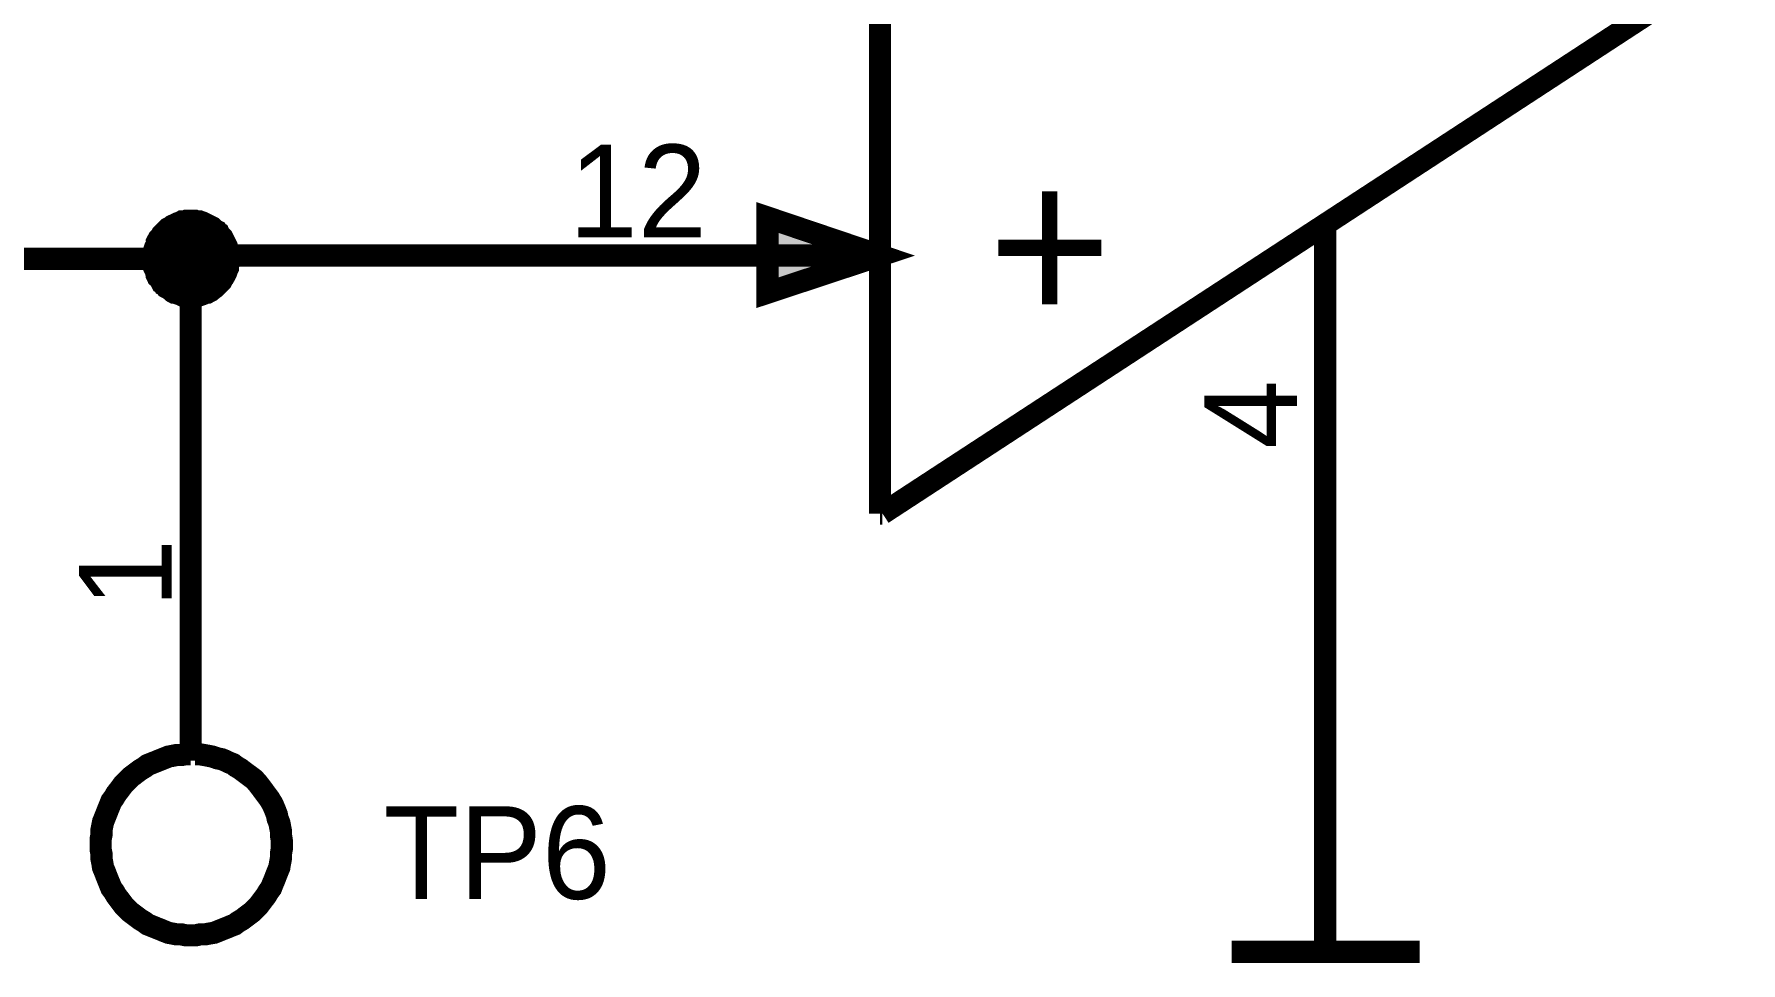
# Model space of a CAD drawing. Header units: millimetres. Extents: x 0 to 800, y 0 to 567.
# Drawn here: x 213.53 to 236.63, y 409.3 to 421.88 of the extents above; entities that cross this region are included whole.
import ezdxf

# ---------------------------------------------------------------- set-up
doc = ezdxf.new("R2010")
doc.units = ezdxf.units.MM
doc.layers.add('Sheet', color=255, linetype='Continuous')

msp = doc.modelspace()

# ---------------------------------------------------------------- linework, layer by layer
at = {"layer": 'Sheet'}
for points, const_width in [([(224.978, 430.381), (224.978, 415.385)], 0.3), ([(225.011, 415.385), (236.48, 422.878)], 0.3), ([(215.144, 418.835), (215.144, 418.857), (215.144, 418.891), (215.156, 418.913), (215.156, 418.935), (215.156, 418.958), (215.167, 418.991), (215.178, 419.014), (215.189, 419.036), (215.189, 419.059), (215.2, 419.081), (215.212, 419.103), (215.234, 419.126), (215.245, 419.137), (215.256, 419.159), (215.279, 419.182), (215.29, 419.193), (215.312, 419.215), (215.324, 419.227), (215.346, 419.249), (215.368, 419.26), (215.391, 419.271), (215.402, 419.283), (215.424, 419.294), (215.447, 419.305), (215.469, 419.316), (215.503, 419.327), (215.525, 419.339), (215.548, 419.339), (215.57, 419.339), (215.592, 419.35), (215.626, 419.35), (215.648, 419.35)], 0.3), ([(215.144, 418.835), (215.144, 418.857), (215.144, 418.891), (215.156, 418.913), (215.156, 418.935), (215.156, 418.958), (215.167, 418.991), (215.178, 419.014), (215.189, 419.036), (215.189, 419.059), (215.2, 419.081), (215.212, 419.103), (215.234, 419.126), (215.245, 419.137), (215.256, 419.159), (215.279, 419.182), (215.29, 419.193), (215.312, 419.215), (215.324, 419.227), (215.346, 419.249), (215.368, 419.26), (215.391, 419.271), (215.402, 419.283), (215.424, 419.294), (215.447, 419.305), (215.469, 419.316), (215.503, 419.327), (215.525, 419.339), (215.548, 419.339), (215.57, 419.339), (215.592, 419.35), (215.626, 419.35), (215.648, 419.35)], 0.3), ([(215.144, 418.835), (215.144, 418.857), (215.144, 418.891), (215.156, 418.913), (215.156, 418.935), (215.156, 418.958), (215.167, 418.991), (215.178, 419.014), (215.189, 419.036), (215.189, 419.059), (215.2, 419.081), (215.212, 419.103), (215.234, 419.126), (215.245, 419.137), (215.256, 419.159), (215.279, 419.182), (215.29, 419.193), (215.312, 419.215), (215.324, 419.227), (215.346, 419.249), (215.368, 419.26), (215.391, 419.271), (215.402, 419.283), (215.424, 419.294), (215.447, 419.305), (215.469, 419.316), (215.503, 419.327), (215.525, 419.339), (215.548, 419.339), (215.57, 419.339), (215.592, 419.35), (215.626, 419.35), (215.648, 419.35)], 0.3), ([(215.144, 418.835), (215.144, 418.857), (215.144, 418.891), (215.156, 418.913), (215.156, 418.935), (215.156, 418.958), (215.167, 418.991), (215.178, 419.014), (215.189, 419.036), (215.189, 419.059), (215.2, 419.081), (215.212, 419.103), (215.234, 419.126), (215.245, 419.137), (215.256, 419.159), (215.279, 419.182), (215.29, 419.193), (215.312, 419.215), (215.324, 419.227), (215.346, 419.249), (215.368, 419.26), (215.391, 419.271), (215.402, 419.283), (215.424, 419.294), (215.447, 419.305), (215.469, 419.316), (215.503, 419.327), (215.525, 419.339), (215.548, 419.339), (215.57, 419.339), (215.592, 419.35), (215.626, 419.35), (215.648, 419.35)], 0.3), ([(215.144, 418.835), (215.144, 418.857), (215.144, 418.891), (215.156, 418.913), (215.156, 418.935), (215.156, 418.958), (215.167, 418.991), (215.178, 419.014), (215.189, 419.036), (215.189, 419.059), (215.2, 419.081), (215.212, 419.103), (215.234, 419.126), (215.245, 419.137), (215.256, 419.159), (215.279, 419.182), (215.29, 419.193), (215.312, 419.215), (215.324, 419.227), (215.346, 419.249), (215.368, 419.26), (215.391, 419.271), (215.402, 419.283), (215.424, 419.294), (215.447, 419.305), (215.469, 419.316), (215.503, 419.327), (215.525, 419.339), (215.548, 419.339), (215.57, 419.339), (215.592, 419.35), (215.626, 419.35), (215.648, 419.35)], 0.0991), ([(215.144, 418.835), (215.144, 418.857), (215.144, 418.891), (215.156, 418.913), (215.156, 418.935), (215.156, 418.958), (215.167, 418.991), (215.178, 419.014), (215.189, 419.036), (215.189, 419.059), (215.2, 419.081), (215.212, 419.103), (215.234, 419.126), (215.245, 419.137), (215.256, 419.159), (215.279, 419.182), (215.29, 419.193), (215.312, 419.215), (215.324, 419.227), (215.346, 419.249), (215.368, 419.26), (215.391, 419.271), (215.402, 419.283), (215.424, 419.294), (215.447, 419.305), (215.469, 419.316), (215.503, 419.327), (215.525, 419.339), (215.548, 419.339), (215.57, 419.339), (215.592, 419.35), (215.626, 419.35), (215.648, 419.35)], 0.0991), ([(215.144, 418.835), (215.144, 418.857), (215.144, 418.891), (215.156, 418.913), (215.156, 418.935), (215.156, 418.958), (215.167, 418.991), (215.178, 419.014), (215.189, 419.036), (215.189, 419.059), (215.2, 419.081), (215.212, 419.103), (215.234, 419.126), (215.245, 419.137), (215.256, 419.159), (215.279, 419.182), (215.29, 419.193), (215.312, 419.215), (215.324, 419.227), (215.346, 419.249), (215.368, 419.26), (215.391, 419.271), (215.402, 419.283), (215.424, 419.294), (215.447, 419.305), (215.469, 419.316), (215.503, 419.327), (215.525, 419.339), (215.548, 419.339), (215.57, 419.339), (215.592, 419.35), (215.626, 419.35), (215.648, 419.35)], 0.0991), ([(215.144, 418.835), (215.144, 418.857), (215.144, 418.891), (215.156, 418.913), (215.156, 418.935), (215.156, 418.958), (215.167, 418.991), (215.178, 419.014), (215.189, 419.036), (215.189, 419.059), (215.2, 419.081), (215.212, 419.103), (215.234, 419.126), (215.245, 419.137), (215.256, 419.159), (215.279, 419.182), (215.29, 419.193), (215.312, 419.215), (215.324, 419.227), (215.346, 419.249), (215.368, 419.26), (215.391, 419.271), (215.402, 419.283), (215.424, 419.294), (215.447, 419.305), (215.469, 419.316), (215.503, 419.327), (215.525, 419.339), (215.548, 419.339), (215.57, 419.339), (215.592, 419.35), (215.626, 419.35), (215.648, 419.35)], 0.0991), ([(215.648, 419.35), (215.648, 419.35)], 0.3), ([(215.648, 419.35), (215.671, 419.35), (215.704, 419.35), (215.727, 419.339), (215.749, 419.339), (215.772, 419.339), (215.805, 419.327), (215.828, 419.316), (215.85, 419.305), (215.872, 419.294), (215.895, 419.283), (215.917, 419.271), (215.94, 419.26), (215.951, 419.249), (215.973, 419.227), (215.996, 419.215), (216.007, 419.193), (216.029, 419.182), (216.04, 419.159), (216.063, 419.137), (216.074, 419.126), (216.085, 419.103), (216.096, 419.081), (216.108, 419.059), (216.119, 419.036), (216.13, 419.014), (216.141, 418.991), (216.152, 418.958), (216.152, 418.935), (216.152, 418.913), (216.164, 418.891), (216.164, 418.857), (216.164, 418.835)], 0.3), ([(215.648, 419.35), (215.648, 419.35)], 0.3), ([(215.648, 419.35), (215.671, 419.35), (215.704, 419.35), (215.727, 419.339), (215.749, 419.339), (215.772, 419.339), (215.805, 419.327), (215.828, 419.316), (215.85, 419.305), (215.872, 419.294), (215.895, 419.283), (215.917, 419.271), (215.94, 419.26), (215.951, 419.249), (215.973, 419.227), (215.996, 419.215), (216.007, 419.193), (216.029, 419.182), (216.04, 419.159), (216.063, 419.137), (216.074, 419.126), (216.085, 419.103), (216.096, 419.081), (216.108, 419.059), (216.119, 419.036), (216.13, 419.014), (216.141, 418.991), (216.152, 418.958), (216.152, 418.935), (216.152, 418.913), (216.164, 418.891), (216.164, 418.857), (216.164, 418.835)], 0.3), ([(215.648, 419.35), (215.648, 419.35)], 0.3), ([(215.648, 419.35), (215.671, 419.35), (215.704, 419.35), (215.727, 419.339), (215.749, 419.339), (215.772, 419.339), (215.805, 419.327), (215.828, 419.316), (215.85, 419.305), (215.872, 419.294), (215.895, 419.283), (215.917, 419.271), (215.94, 419.26), (215.951, 419.249), (215.973, 419.227), (215.996, 419.215), (216.007, 419.193), (216.029, 419.182), (216.04, 419.159), (216.063, 419.137), (216.074, 419.126), (216.085, 419.103), (216.096, 419.081), (216.108, 419.059), (216.119, 419.036), (216.13, 419.014), (216.141, 418.991), (216.152, 418.958), (216.152, 418.935), (216.152, 418.913), (216.164, 418.891), (216.164, 418.857), (216.164, 418.835)], 0.3), ([(215.648, 419.35), (215.648, 419.35)], 0.3), ([(215.648, 419.35), (215.671, 419.35), (215.704, 419.35), (215.727, 419.339), (215.749, 419.339), (215.772, 419.339), (215.805, 419.327), (215.828, 419.316), (215.85, 419.305), (215.872, 419.294), (215.895, 419.283), (215.917, 419.271), (215.94, 419.26), (215.951, 419.249), (215.973, 419.227), (215.996, 419.215), (216.007, 419.193), (216.029, 419.182), (216.04, 419.159), (216.063, 419.137), (216.074, 419.126), (216.085, 419.103), (216.096, 419.081), (216.108, 419.059), (216.119, 419.036), (216.13, 419.014), (216.141, 418.991), (216.152, 418.958), (216.152, 418.935), (216.152, 418.913), (216.164, 418.891), (216.164, 418.857), (216.164, 418.835)], 0.3), ([(215.648, 419.35), (215.648, 419.35)], 0.0991), ([(215.648, 419.35), (215.671, 419.35), (215.704, 419.35), (215.727, 419.339), (215.749, 419.339), (215.772, 419.339), (215.805, 419.327), (215.828, 419.316), (215.85, 419.305), (215.872, 419.294), (215.895, 419.283), (215.917, 419.271), (215.94, 419.26), (215.951, 419.249), (215.973, 419.227), (215.996, 419.215), (216.007, 419.193), (216.029, 419.182), (216.04, 419.159), (216.063, 419.137), (216.074, 419.126), (216.085, 419.103), (216.096, 419.081), (216.108, 419.059), (216.119, 419.036), (216.13, 419.014), (216.141, 418.991), (216.152, 418.958), (216.152, 418.935), (216.152, 418.913), (216.164, 418.891), (216.164, 418.857), (216.164, 418.835)], 0.0991), ([(215.648, 419.35), (215.648, 419.35)], 0.0991), ([(215.648, 419.35), (215.671, 419.35), (215.704, 419.35), (215.727, 419.339), (215.749, 419.339), (215.772, 419.339), (215.805, 419.327), (215.828, 419.316), (215.85, 419.305), (215.872, 419.294), (215.895, 419.283), (215.917, 419.271), (215.94, 419.26), (215.951, 419.249), (215.973, 419.227), (215.996, 419.215), (216.007, 419.193), (216.029, 419.182), (216.04, 419.159), (216.063, 419.137), (216.074, 419.126), (216.085, 419.103), (216.096, 419.081), (216.108, 419.059), (216.119, 419.036), (216.13, 419.014), (216.141, 418.991), (216.152, 418.958), (216.152, 418.935), (216.152, 418.913), (216.164, 418.891), (216.164, 418.857), (216.164, 418.835)], 0.0991), ([(215.648, 419.35), (215.648, 419.35)], 0.0991), ([(215.648, 419.35), (215.671, 419.35), (215.704, 419.35), (215.727, 419.339), (215.749, 419.339), (215.772, 419.339), (215.805, 419.327), (215.828, 419.316), (215.85, 419.305), (215.872, 419.294), (215.895, 419.283), (215.917, 419.271), (215.94, 419.26), (215.951, 419.249), (215.973, 419.227), (215.996, 419.215), (216.007, 419.193), (216.029, 419.182), (216.04, 419.159), (216.063, 419.137), (216.074, 419.126), (216.085, 419.103), (216.096, 419.081), (216.108, 419.059), (216.119, 419.036), (216.13, 419.014), (216.141, 418.991), (216.152, 418.958), (216.152, 418.935), (216.152, 418.913), (216.164, 418.891), (216.164, 418.857), (216.164, 418.835)], 0.0991), ([(215.648, 419.35), (215.648, 419.35)], 0.0991), ([(215.648, 419.35), (215.671, 419.35), (215.704, 419.35), (215.727, 419.339), (215.749, 419.339), (215.772, 419.339), (215.805, 419.327), (215.828, 419.316), (215.85, 419.305), (215.872, 419.294), (215.895, 419.283), (215.917, 419.271), (215.94, 419.26), (215.951, 419.249), (215.973, 419.227), (215.996, 419.215), (216.007, 419.193), (216.029, 419.182), (216.04, 419.159), (216.063, 419.137), (216.074, 419.126), (216.085, 419.103), (216.096, 419.081), (216.108, 419.059), (216.119, 419.036), (216.13, 419.014), (216.141, 418.991), (216.152, 418.958), (216.152, 418.935), (216.152, 418.913), (216.164, 418.891), (216.164, 418.857), (216.164, 418.835)], 0.0991), ([(231.003, 419.294), (231.003, 414.803)], 0.3), ([(206.207, 418.835), (215.648, 418.835), (215.648, 418.879), (220.475, 418.879)], 0.3), ([(215.648, 418.331), (215.626, 418.331), (215.592, 418.331), (215.57, 418.342), (215.548, 418.342), (215.525, 418.342), (215.503, 418.353), (215.469, 418.364), (215.447, 418.375), (215.424, 418.375), (215.402, 418.387), (215.391, 418.398), (215.368, 418.42), (215.346, 418.431), (215.324, 418.443), (215.312, 418.465), (215.29, 418.476), (215.279, 418.499), (215.256, 418.51), (215.245, 418.532), (215.234, 418.555), (215.212, 418.577), (215.2, 418.588), (215.189, 418.611), (215.189, 418.633), (215.178, 418.655), (215.167, 418.689), (215.156, 418.711), (215.156, 418.734), (215.156, 418.756), (215.144, 418.779), (215.144, 418.812), (215.144, 418.835)], 0.3), ([(215.144, 418.835), (215.144, 418.835)], 0.3), ([(215.648, 418.331), (215.626, 418.331), (215.592, 418.331), (215.57, 418.342), (215.548, 418.342), (215.525, 418.342), (215.503, 418.353), (215.469, 418.364), (215.447, 418.375), (215.424, 418.375), (215.402, 418.387), (215.391, 418.398), (215.368, 418.42), (215.346, 418.431), (215.324, 418.443), (215.312, 418.465), (215.29, 418.476), (215.279, 418.499), (215.256, 418.51), (215.245, 418.532), (215.234, 418.555), (215.212, 418.577), (215.2, 418.588), (215.189, 418.611), (215.189, 418.633), (215.178, 418.655), (215.167, 418.689), (215.156, 418.711), (215.156, 418.734), (215.156, 418.756), (215.144, 418.779), (215.144, 418.812), (215.144, 418.835)], 0.3), ([(215.144, 418.835), (215.144, 418.835)], 0.3), ([(215.648, 418.331), (215.626, 418.331), (215.592, 418.331), (215.57, 418.342), (215.548, 418.342), (215.525, 418.342), (215.503, 418.353), (215.469, 418.364), (215.447, 418.375), (215.424, 418.375), (215.402, 418.387), (215.391, 418.398), (215.368, 418.42), (215.346, 418.431), (215.324, 418.443), (215.312, 418.465), (215.29, 418.476), (215.279, 418.499), (215.256, 418.51), (215.245, 418.532), (215.234, 418.555), (215.212, 418.577), (215.2, 418.588), (215.189, 418.611), (215.189, 418.633), (215.178, 418.655), (215.167, 418.689), (215.156, 418.711), (215.156, 418.734), (215.156, 418.756), (215.144, 418.779), (215.144, 418.812), (215.144, 418.835)], 0.3), ([(215.144, 418.835), (215.144, 418.835)], 0.3), ([(215.648, 418.331), (215.626, 418.331), (215.592, 418.331), (215.57, 418.342), (215.548, 418.342), (215.525, 418.342), (215.503, 418.353), (215.469, 418.364), (215.447, 418.375), (215.424, 418.375), (215.402, 418.387), (215.391, 418.398), (215.368, 418.42), (215.346, 418.431), (215.324, 418.443), (215.312, 418.465), (215.29, 418.476), (215.279, 418.499), (215.256, 418.51), (215.245, 418.532), (215.234, 418.555), (215.212, 418.577), (215.2, 418.588), (215.189, 418.611), (215.189, 418.633), (215.178, 418.655), (215.167, 418.689), (215.156, 418.711), (215.156, 418.734), (215.156, 418.756), (215.144, 418.779), (215.144, 418.812), (215.144, 418.835)], 0.3), ([(215.144, 418.835), (215.144, 418.835)], 0.3), ([(215.648, 418.331), (215.626, 418.331), (215.592, 418.331), (215.57, 418.342), (215.548, 418.342), (215.525, 418.342), (215.503, 418.353), (215.469, 418.364), (215.447, 418.375), (215.424, 418.375), (215.402, 418.387), (215.391, 418.398), (215.368, 418.42), (215.346, 418.431), (215.324, 418.443), (215.312, 418.465), (215.29, 418.476), (215.279, 418.499), (215.256, 418.51), (215.245, 418.532), (215.234, 418.555), (215.212, 418.577), (215.2, 418.588), (215.189, 418.611), (215.189, 418.633), (215.178, 418.655), (215.167, 418.689), (215.156, 418.711), (215.156, 418.734), (215.156, 418.756), (215.144, 418.779), (215.144, 418.812), (215.144, 418.835)], 0.0991), ([(215.144, 418.835), (215.144, 418.835)], 0.0991), ([(215.648, 418.331), (215.626, 418.331), (215.592, 418.331), (215.57, 418.342), (215.548, 418.342), (215.525, 418.342), (215.503, 418.353), (215.469, 418.364), (215.447, 418.375), (215.424, 418.375), (215.402, 418.387), (215.391, 418.398), (215.368, 418.42), (215.346, 418.431), (215.324, 418.443), (215.312, 418.465), (215.29, 418.476), (215.279, 418.499), (215.256, 418.51), (215.245, 418.532), (215.234, 418.555), (215.212, 418.577), (215.2, 418.588), (215.189, 418.611), (215.189, 418.633), (215.178, 418.655), (215.167, 418.689), (215.156, 418.711), (215.156, 418.734), (215.156, 418.756), (215.144, 418.779), (215.144, 418.812), (215.144, 418.835)], 0.0991), ([(215.144, 418.835), (215.144, 418.835)], 0.0991), ([(215.648, 418.331), (215.626, 418.331), (215.592, 418.331), (215.57, 418.342), (215.548, 418.342), (215.525, 418.342), (215.503, 418.353), (215.469, 418.364), (215.447, 418.375), (215.424, 418.375), (215.402, 418.387), (215.391, 418.398), (215.368, 418.42), (215.346, 418.431), (215.324, 418.443), (215.312, 418.465), (215.29, 418.476), (215.279, 418.499), (215.256, 418.51), (215.245, 418.532), (215.234, 418.555), (215.212, 418.577), (215.2, 418.588), (215.189, 418.611), (215.189, 418.633), (215.178, 418.655), (215.167, 418.689), (215.156, 418.711), (215.156, 418.734), (215.156, 418.756), (215.144, 418.779), (215.144, 418.812), (215.144, 418.835)], 0.0991), ([(215.144, 418.835), (215.144, 418.835)], 0.0991), ([(215.648, 418.331), (215.626, 418.331), (215.592, 418.331), (215.57, 418.342), (215.548, 418.342), (215.525, 418.342), (215.503, 418.353), (215.469, 418.364), (215.447, 418.375), (215.424, 418.375), (215.402, 418.387), (215.391, 418.398), (215.368, 418.42), (215.346, 418.431), (215.324, 418.443), (215.312, 418.465), (215.29, 418.476), (215.279, 418.499), (215.256, 418.51), (215.245, 418.532), (215.234, 418.555), (215.212, 418.577), (215.2, 418.588), (215.189, 418.611), (215.189, 418.633), (215.178, 418.655), (215.167, 418.689), (215.156, 418.711), (215.156, 418.734), (215.156, 418.756), (215.144, 418.779), (215.144, 418.812), (215.144, 418.835)], 0.0991), ([(215.144, 418.835), (215.144, 418.835)], 0.0991), ([(216.164, 418.835), (216.164, 418.812), (216.164, 418.779), (216.152, 418.756), (216.152, 418.734), (216.152, 418.711), (216.141, 418.689), (216.13, 418.655), (216.119, 418.633), (216.108, 418.611), (216.096, 418.588), (216.085, 418.577), (216.074, 418.555), (216.063, 418.532), (216.04, 418.51), (216.029, 418.499), (216.007, 418.476), (215.996, 418.465), (215.973, 418.443), (215.951, 418.431), (215.94, 418.42), (215.917, 418.398), (215.895, 418.387), (215.872, 418.375), (215.85, 418.375), (215.828, 418.364), (215.805, 418.353), (215.772, 418.342), (215.749, 418.342), (215.727, 418.342), (215.704, 418.331), (215.671, 418.331), (215.648, 418.331)], 0.3), ([(215.648, 415.531), (215.648, 418.835)], 0.3), ([(216.164, 418.835), (216.164, 418.812), (216.164, 418.779), (216.152, 418.756), (216.152, 418.734), (216.152, 418.711), (216.141, 418.689), (216.13, 418.655), (216.119, 418.633), (216.108, 418.611), (216.096, 418.588), (216.085, 418.577), (216.074, 418.555), (216.063, 418.532), (216.04, 418.51), (216.029, 418.499), (216.007, 418.476), (215.996, 418.465), (215.973, 418.443), (215.951, 418.431), (215.94, 418.42), (215.917, 418.398), (215.895, 418.387), (215.872, 418.375), (215.85, 418.375), (215.828, 418.364), (215.805, 418.353), (215.772, 418.342), (215.749, 418.342), (215.727, 418.342), (215.704, 418.331), (215.671, 418.331), (215.648, 418.331)], 0.3), ([(216.164, 418.835), (216.164, 418.812), (216.164, 418.779), (216.152, 418.756), (216.152, 418.734), (216.152, 418.711), (216.141, 418.689), (216.13, 418.655), (216.119, 418.633), (216.108, 418.611), (216.096, 418.588), (216.085, 418.577), (216.074, 418.555), (216.063, 418.532), (216.04, 418.51), (216.029, 418.499), (216.007, 418.476), (215.996, 418.465), (215.973, 418.443), (215.951, 418.431), (215.94, 418.42), (215.917, 418.398), (215.895, 418.387), (215.872, 418.375), (215.85, 418.375), (215.828, 418.364), (215.805, 418.353), (215.772, 418.342), (215.749, 418.342), (215.727, 418.342), (215.704, 418.331), (215.671, 418.331), (215.648, 418.331)], 0.3), ([(216.164, 418.835), (216.164, 418.812), (216.164, 418.779), (216.152, 418.756), (216.152, 418.734), (216.152, 418.711), (216.141, 418.689), (216.13, 418.655), (216.119, 418.633), (216.108, 418.611), (216.096, 418.588), (216.085, 418.577), (216.074, 418.555), (216.063, 418.532), (216.04, 418.51), (216.029, 418.499), (216.007, 418.476), (215.996, 418.465), (215.973, 418.443), (215.951, 418.431), (215.94, 418.42), (215.917, 418.398), (215.895, 418.387), (215.872, 418.375), (215.85, 418.375), (215.828, 418.364), (215.805, 418.353), (215.772, 418.342), (215.749, 418.342), (215.727, 418.342), (215.704, 418.331), (215.671, 418.331), (215.648, 418.331)], 0.3), ([(216.164, 418.835), (216.164, 418.812), (216.164, 418.779), (216.152, 418.756), (216.152, 418.734), (216.152, 418.711), (216.141, 418.689), (216.13, 418.655), (216.119, 418.633), (216.108, 418.611), (216.096, 418.588), (216.085, 418.577), (216.074, 418.555), (216.063, 418.532), (216.04, 418.51), (216.029, 418.499), (216.007, 418.476), (215.996, 418.465), (215.973, 418.443), (215.951, 418.431), (215.94, 418.42), (215.917, 418.398), (215.895, 418.387), (215.872, 418.375), (215.85, 418.375), (215.828, 418.364), (215.805, 418.353), (215.772, 418.342), (215.749, 418.342), (215.727, 418.342), (215.704, 418.331), (215.671, 418.331), (215.648, 418.331)], 0.0991), ([(216.164, 418.835), (216.164, 418.812), (216.164, 418.779), (216.152, 418.756), (216.152, 418.734), (216.152, 418.711), (216.141, 418.689), (216.13, 418.655), (216.119, 418.633), (216.108, 418.611), (216.096, 418.588), (216.085, 418.577), (216.074, 418.555), (216.063, 418.532), (216.04, 418.51), (216.029, 418.499), (216.007, 418.476), (215.996, 418.465), (215.973, 418.443), (215.951, 418.431), (215.94, 418.42), (215.917, 418.398), (215.895, 418.387), (215.872, 418.375), (215.85, 418.375), (215.828, 418.364), (215.805, 418.353), (215.772, 418.342), (215.749, 418.342), (215.727, 418.342), (215.704, 418.331), (215.671, 418.331), (215.648, 418.331)], 0.0991), ([(216.164, 418.835), (216.164, 418.812), (216.164, 418.779), (216.152, 418.756), (216.152, 418.734), (216.152, 418.711), (216.141, 418.689), (216.13, 418.655), (216.119, 418.633), (216.108, 418.611), (216.096, 418.588), (216.085, 418.577), (216.074, 418.555), (216.063, 418.532), (216.04, 418.51), (216.029, 418.499), (216.007, 418.476), (215.996, 418.465), (215.973, 418.443), (215.951, 418.431), (215.94, 418.42), (215.917, 418.398), (215.895, 418.387), (215.872, 418.375), (215.85, 418.375), (215.828, 418.364), (215.805, 418.353), (215.772, 418.342), (215.749, 418.342), (215.727, 418.342), (215.704, 418.331), (215.671, 418.331), (215.648, 418.331)], 0.0991), ([(216.164, 418.835), (216.164, 418.812), (216.164, 418.779), (216.152, 418.756), (216.152, 418.734), (216.152, 418.711), (216.141, 418.689), (216.13, 418.655), (216.119, 418.633), (216.108, 418.611), (216.096, 418.588), (216.085, 418.577), (216.074, 418.555), (216.063, 418.532), (216.04, 418.51), (216.029, 418.499), (216.007, 418.476), (215.996, 418.465), (215.973, 418.443), (215.951, 418.431), (215.94, 418.42), (215.917, 418.398), (215.895, 418.387), (215.872, 418.375), (215.85, 418.375), (215.828, 418.364), (215.805, 418.353), (215.772, 418.342), (215.749, 418.342), (215.727, 418.342), (215.704, 418.331), (215.671, 418.331), (215.648, 418.331)], 0.0991), ([(216.164, 418.835), (216.164, 418.835), (216.164, 418.835), (216.164, 418.835), (216.164, 418.835), (216.164, 418.835), (216.164, 418.835), (216.164, 418.835), (216.164, 418.835), (216.164, 418.835), (216.164, 418.835), (216.164, 418.835), (216.164, 418.835), (216.164, 418.835), (216.164, 418.835), (216.164, 418.835), (216.164, 418.835), (216.164, 418.835), (216.164, 418.835), (216.164, 418.835), (216.164, 418.835), (216.164, 418.835), (216.164, 418.835), (216.164, 418.835), (216.164, 418.835), (216.164, 418.835), (216.164, 418.835), (216.164, 418.835), (216.164, 418.835), (216.164, 418.835), (216.164, 418.835), (216.164, 418.835), (216.164, 418.835)], 0.3), ([(216.164, 418.835), (216.164, 418.835)], 0.3), ([(216.164, 418.835), (216.164, 418.835), (216.164, 418.835), (216.164, 418.835), (216.164, 418.835), (216.164, 418.835), (216.164, 418.835), (216.164, 418.835), (216.164, 418.835), (216.164, 418.835), (216.164, 418.835), (216.164, 418.835), (216.164, 418.835), (216.164, 418.835), (216.164, 418.835), (216.164, 418.835), (216.164, 418.835), (216.164, 418.835), (216.164, 418.835), (216.164, 418.835), (216.164, 418.835), (216.164, 418.835), (216.164, 418.835), (216.164, 418.835), (216.164, 418.835), (216.164, 418.835), (216.164, 418.835), (216.164, 418.835), (216.164, 418.835), (216.164, 418.835), (216.164, 418.835), (216.164, 418.835), (216.164, 418.835)], 0.3), ([(216.164, 418.835), (216.164, 418.835)], 0.3), ([(216.164, 418.835), (216.164, 418.835), (216.164, 418.835), (216.164, 418.835), (216.164, 418.835), (216.164, 418.835), (216.164, 418.835), (216.164, 418.835), (216.164, 418.835), (216.164, 418.835), (216.164, 418.835), (216.164, 418.835), (216.164, 418.835), (216.164, 418.835), (216.164, 418.835), (216.164, 418.835), (216.164, 418.835), (216.164, 418.835), (216.164, 418.835), (216.164, 418.835), (216.164, 418.835), (216.164, 418.835), (216.164, 418.835), (216.164, 418.835), (216.164, 418.835), (216.164, 418.835), (216.164, 418.835), (216.164, 418.835), (216.164, 418.835), (216.164, 418.835), (216.164, 418.835), (216.164, 418.835), (216.164, 418.835)], 0.3), ([(216.164, 418.835), (216.164, 418.835)], 0.3), ([(216.164, 418.835), (216.164, 418.835), (216.164, 418.835), (216.164, 418.835), (216.164, 418.835), (216.164, 418.835), (216.164, 418.835), (216.164, 418.835), (216.164, 418.835), (216.164, 418.835), (216.164, 418.835), (216.164, 418.835), (216.164, 418.835), (216.164, 418.835), (216.164, 418.835), (216.164, 418.835), (216.164, 418.835), (216.164, 418.835), (216.164, 418.835), (216.164, 418.835), (216.164, 418.835), (216.164, 418.835), (216.164, 418.835), (216.164, 418.835), (216.164, 418.835), (216.164, 418.835), (216.164, 418.835), (216.164, 418.835), (216.164, 418.835), (216.164, 418.835), (216.164, 418.835), (216.164, 418.835), (216.164, 418.835)], 0.3), ([(216.164, 418.835), (216.164, 418.835)], 0.3), ([(216.164, 418.835), (216.164, 418.835), (216.164, 418.835), (216.164, 418.835), (216.164, 418.835), (216.164, 418.835), (216.164, 418.835), (216.164, 418.835), (216.164, 418.835), (216.164, 418.835), (216.164, 418.835), (216.164, 418.835), (216.164, 418.835), (216.164, 418.835), (216.164, 418.835), (216.164, 418.835), (216.164, 418.835), (216.164, 418.835), (216.164, 418.835), (216.164, 418.835), (216.164, 418.835), (216.164, 418.835), (216.164, 418.835), (216.164, 418.835), (216.164, 418.835), (216.164, 418.835), (216.164, 418.835), (216.164, 418.835), (216.164, 418.835), (216.164, 418.835), (216.164, 418.835), (216.164, 418.835), (216.164, 418.835)], 0.0991), ([(216.164, 418.835), (216.164, 418.835)], 0.0991), ([(216.164, 418.835), (216.164, 418.835), (216.164, 418.835), (216.164, 418.835), (216.164, 418.835), (216.164, 418.835), (216.164, 418.835), (216.164, 418.835), (216.164, 418.835), (216.164, 418.835), (216.164, 418.835), (216.164, 418.835), (216.164, 418.835), (216.164, 418.835), (216.164, 418.835), (216.164, 418.835), (216.164, 418.835), (216.164, 418.835), (216.164, 418.835), (216.164, 418.835), (216.164, 418.835), (216.164, 418.835), (216.164, 418.835), (216.164, 418.835), (216.164, 418.835), (216.164, 418.835), (216.164, 418.835), (216.164, 418.835), (216.164, 418.835), (216.164, 418.835), (216.164, 418.835), (216.164, 418.835), (216.164, 418.835)], 0.0991), ([(216.164, 418.835), (216.164, 418.835)], 0.0991), ([(216.164, 418.835), (216.164, 418.835), (216.164, 418.835), (216.164, 418.835), (216.164, 418.835), (216.164, 418.835), (216.164, 418.835), (216.164, 418.835), (216.164, 418.835), (216.164, 418.835), (216.164, 418.835), (216.164, 418.835), (216.164, 418.835), (216.164, 418.835), (216.164, 418.835), (216.164, 418.835), (216.164, 418.835), (216.164, 418.835), (216.164, 418.835), (216.164, 418.835), (216.164, 418.835), (216.164, 418.835), (216.164, 418.835), (216.164, 418.835), (216.164, 418.835), (216.164, 418.835), (216.164, 418.835), (216.164, 418.835), (216.164, 418.835), (216.164, 418.835), (216.164, 418.835), (216.164, 418.835), (216.164, 418.835)], 0.0991), ([(216.164, 418.835), (216.164, 418.835)], 0.0991), ([(216.164, 418.835), (216.164, 418.835), (216.164, 418.835), (216.164, 418.835), (216.164, 418.835), (216.164, 418.835), (216.164, 418.835), (216.164, 418.835), (216.164, 418.835), (216.164, 418.835), (216.164, 418.835), (216.164, 418.835), (216.164, 418.835), (216.164, 418.835), (216.164, 418.835), (216.164, 418.835), (216.164, 418.835), (216.164, 418.835), (216.164, 418.835), (216.164, 418.835), (216.164, 418.835), (216.164, 418.835), (216.164, 418.835), (216.164, 418.835), (216.164, 418.835), (216.164, 418.835), (216.164, 418.835), (216.164, 418.835), (216.164, 418.835), (216.164, 418.835), (216.164, 418.835), (216.164, 418.835), (216.164, 418.835)], 0.0991), ([(216.164, 418.835), (216.164, 418.835)], 0.0991), ([(224.978, 418.879), (220.475, 418.879)], 0.3), ([(215.648, 412.037), (215.648, 415.531)], 0.3), ([(224.978, 415.385), (225.011, 415.385)], 0.3), ([(231.003, 411.992), (231.003, 414.803)], 0.3), ([(215.648, 412.126), (215.581, 412.126), (215.525, 412.115), (215.458, 412.115), (215.402, 412.104), (215.346, 412.093), (215.29, 412.07), (215.234, 412.048), (215.178, 412.025), (215.122, 412.003), (215.066, 411.981), (215.021, 411.947), (214.965, 411.913), (214.92, 411.88), (214.876, 411.846), (214.831, 411.813), (214.786, 411.768), (214.741, 411.723), (214.708, 411.678), (214.674, 411.633), (214.64, 411.589), (214.607, 411.533), (214.573, 411.488), (214.551, 411.432), (214.528, 411.376), (214.506, 411.32), (214.484, 411.264), (214.461, 411.208), (214.45, 411.152), (214.439, 411.096), (214.439, 411.029), (214.428, 410.973), (214.428, 410.905)], 0.3), ([(216.88, 410.905), (216.88, 410.961), (216.869, 411.029), (216.869, 411.085), (216.858, 411.141), (216.847, 411.197), (216.824, 411.253), (216.813, 411.309), (216.791, 411.365), (216.768, 411.421), (216.746, 411.465), (216.712, 411.521), (216.679, 411.566), (216.645, 411.611), (216.612, 411.656), (216.578, 411.701), (216.544, 411.745), (216.5, 411.79), (216.455, 411.824), (216.41, 411.857), (216.365, 411.891), (216.32, 411.925), (216.264, 411.958), (216.22, 411.992), (216.164, 412.014), (216.119, 412.037), (216.063, 412.059), (216.007, 412.07), (215.94, 412.093), (215.884, 412.104), (215.828, 412.115), (215.76, 412.126), (215.704, 412.126)], 0.3), ([(231.003, 411.992), (231.003, 409.449)], 0.3), ([(214.428, 410.905), (214.428, 410.838), (214.439, 410.782), (214.439, 410.715), (214.45, 410.659), (214.461, 410.592), (214.484, 410.536), (214.506, 410.48), (214.528, 410.424), (214.551, 410.368), (214.573, 410.312), (214.607, 410.267), (214.64, 410.211), (214.674, 410.166), (214.708, 410.121), (214.741, 410.077), (214.786, 410.032), (214.831, 409.987), (214.876, 409.953), (214.92, 409.92), (214.965, 409.886), (215.021, 409.853), (215.066, 409.819), (215.122, 409.797), (215.178, 409.774), (215.234, 409.752), (215.29, 409.729), (215.346, 409.707), (215.402, 409.696), (215.458, 409.685), (215.525, 409.685), (215.581, 409.673), (215.648, 409.673)], 0.3), ([(215.648, 409.673), (215.716, 409.673), (215.772, 409.685), (215.839, 409.685), (215.895, 409.696), (215.962, 409.707), (216.018, 409.729), (216.074, 409.752), (216.13, 409.774), (216.186, 409.797), (216.242, 409.819), (216.287, 409.853), (216.343, 409.886), (216.388, 409.92), (216.432, 409.953), (216.477, 409.987), (216.522, 410.032), (216.567, 410.077), (216.6, 410.121), (216.634, 410.166), (216.668, 410.211), (216.701, 410.267), (216.735, 410.312), (216.757, 410.368), (216.78, 410.424), (216.802, 410.48), (216.824, 410.536), (216.847, 410.592), (216.858, 410.659), (216.869, 410.715), (216.869, 410.782), (216.88, 410.838), (216.88, 410.905)], 0.3), ([(229.738, 409.449), (232.28, 409.449)], 0.3)]:
    msp.add_lwpolyline(points, dxfattribs=dict(at, const_width=const_width))
for const_width in [0.3, 0.0991]:
    msp.add_lwpolyline([(223.455, 419.394), (224.978, 418.879), (223.455, 418.375), (223.455, 419.394)], close=True, dxfattribs=dict(at, const_width=const_width))
at = {"layer": 'Sheet', "const_width": 0.508}
msp.add_lwpolyline([(215.392, 418.846, 1), (215.9, 418.846, 1)], format="xyb", close=True, dxfattribs=at)
at = {"layer": 'Sheet'}
msp.add_solid([(223.396, 418.312), (225.126, 418.889), (223.396, 419.466)], dxfattribs=at)

# ---------------------------------------------------------------- texts
for s, p in [('12', (220.767, 419.126)), ('TP6', (218.258, 410.166))]:
    msp.add_text(s, height=1.2543, dxfattribs=at).set_placement(p)
for s, height, rotation, p in [('+', 2.15, 180, (228.114, 420.022)), ('4', 1.254, 90, (230.622, 416.259)), ('1', 1.254, 90, (215.391, 414.108))]:
    msp.add_text(s, height=height, rotation=rotation, dxfattribs=at).set_placement(p)

doc.saveas('drawing.dxf')
